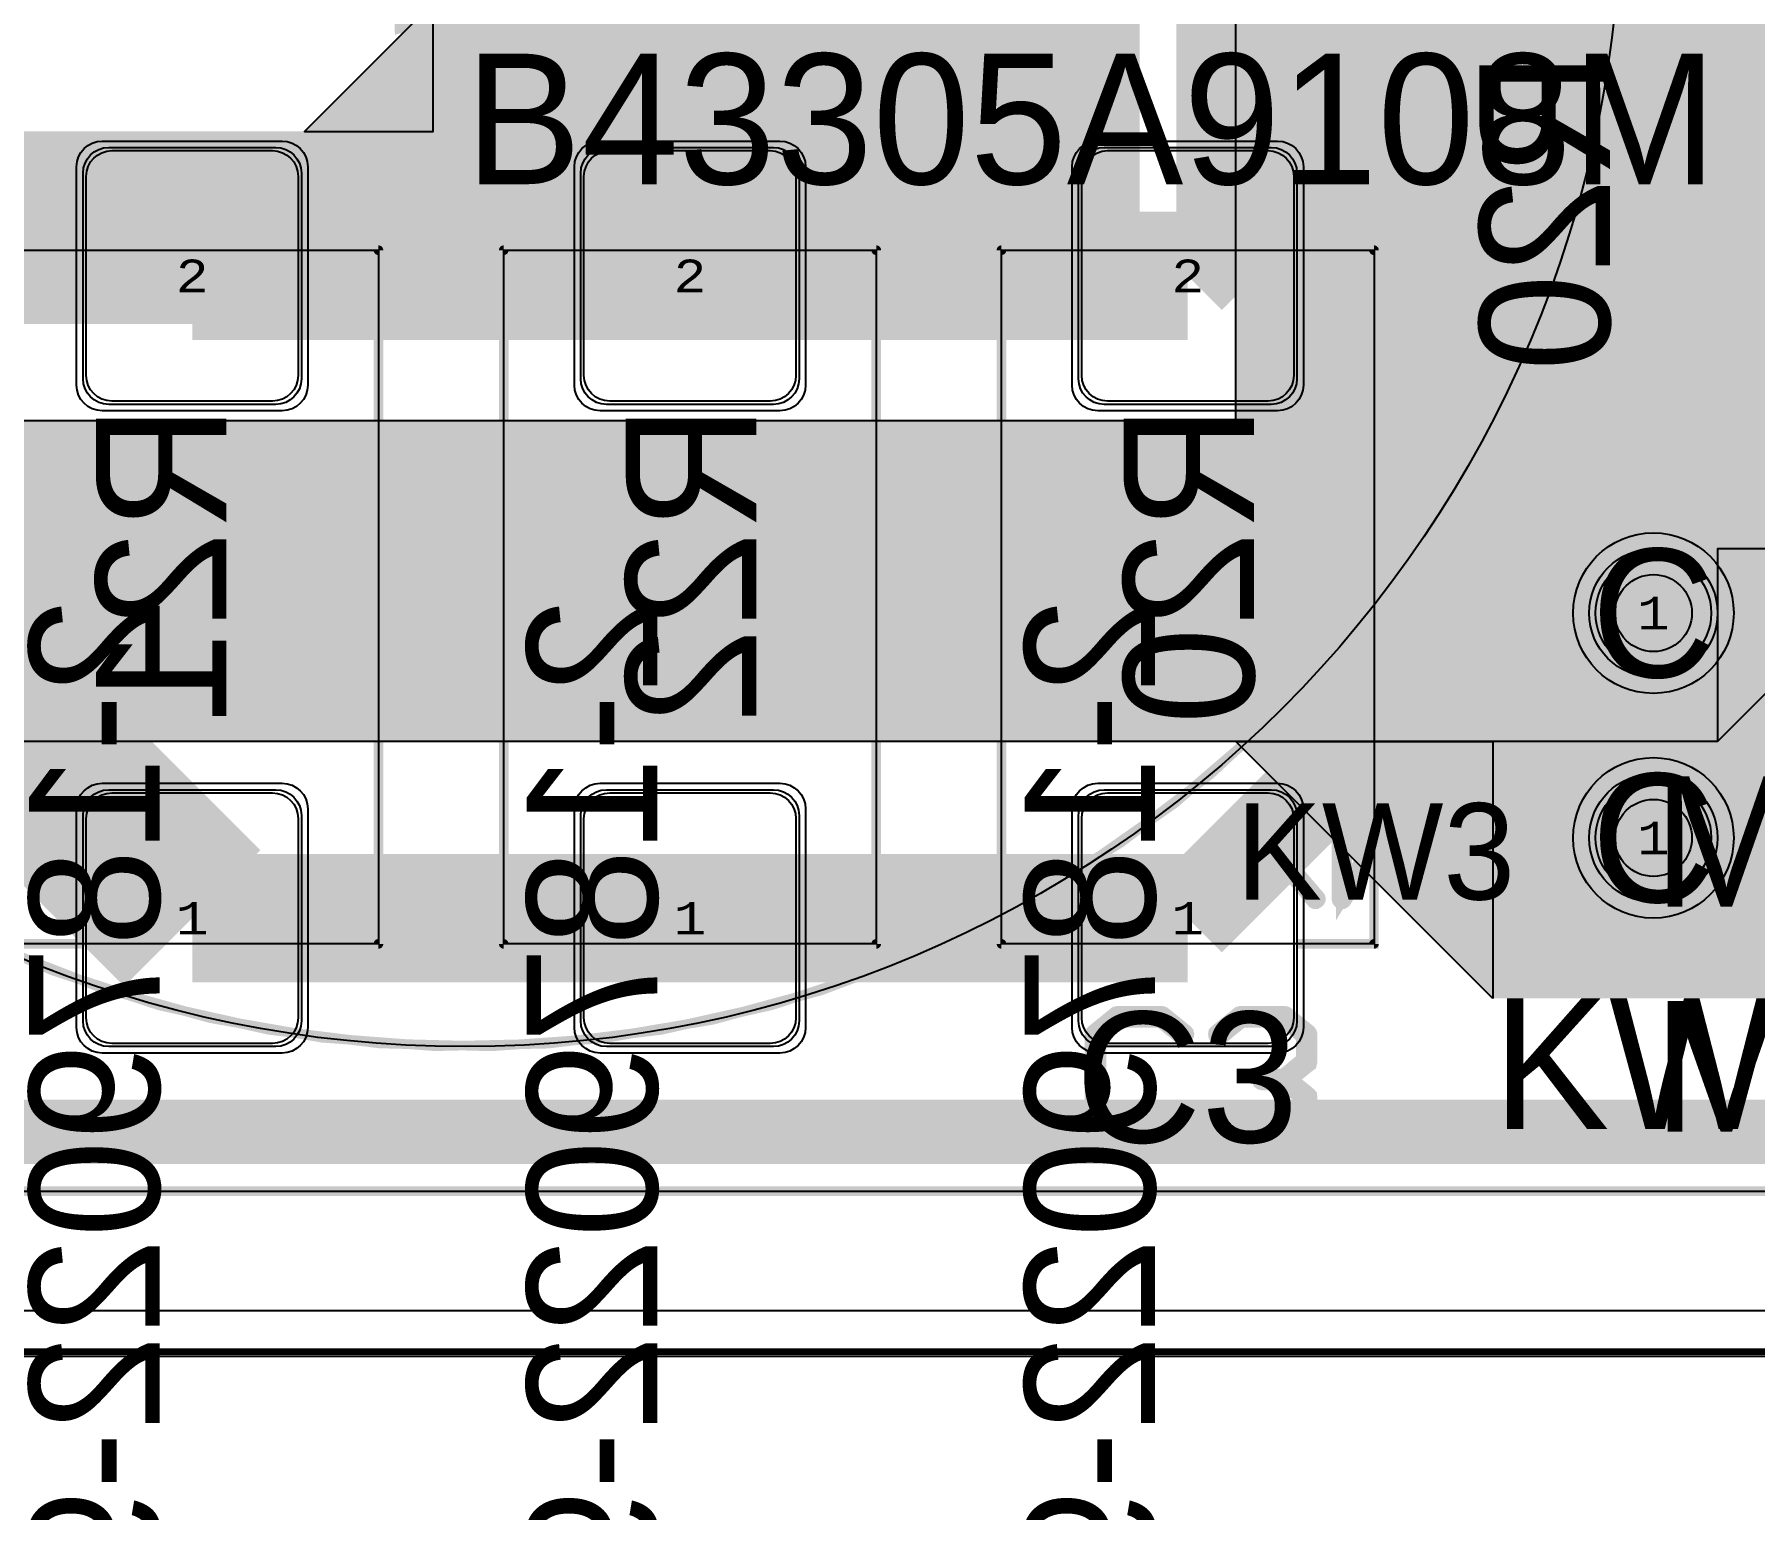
# Model space of a CAD drawing. Extents: x -19 to 284, y -54 to 100.
# Drawn here: x 68.29 to 95.08, y -2.46 to 20.51 of the extents above; entities that cross this region are included whole.
import ezdxf
from ezdxf.enums import TextEntityAlignment as Align

# ---------------------------------------------------------------- set-up
doc = ezdxf.new("R2010")
doc.units = 0
doc.header["$MEASUREMENT"] = 0
for name, color, linetype in [('ASSEMBLY_OUTLINES_BTM', 191, 'CONTINUOUS'), ('ASSEMBLY_OUTLINES_TOP', 102, 'CONTINUOUS'), ('ASSEMBLY_PART_NUMBERS_BTM', 191, 'CONTINUOUS'), ('ASSEMBLY_PART_NUMBERS_TOP', 102, 'CONTINUOUS'), ('ASSEMBLY_REF_DES_BTM', 191, 'CONTINUOUS'), ('ASSEMBLY_REF_DES_TOP', 102, 'CONTINUOUS'), ('BOARD_OUTLINE', 10, 'CONTINUOUS'), ('DRILL_DRAWING', 21, 'CONTINUOUS'), ('GENERATED_SILKSCREEN_BTM', 255, 'CONTINUOUS'), ('GENERATED_SILKSCREEN_TOP', 140, 'CONTINUOUS'), ('MANUFACTURING_OUTLINES', 10, 'CONTINUOUS'), ('PART_HOLES_LAYER_BOTTOM', 30, 'CONTINUOUS'), ('PART_HOLES_LAYER_TOP', 30, 'CONTINUOUS'), ('PART_PADS_LAYER_BOTTOM', 230, 'CONTINUOUS'), ('PART_PADS_LAYER_TOP', 150, 'CONTINUOUS'), ('PART_PADS_SMD_BTM', 230, 'CONTINUOUS'), ('PIN_NUMBERS_BTM', 8, 'CONTINUOUS'), ('PIN_NUMBERS_TOP', 8, 'CONTINUOUS'), ('PLACEMENT_OUTLINES_BTM', 222, 'CONTINUOUS'), ('PLACEMENT_OUTLINES_TOP', 130, 'CONTINUOUS'), ('PLANE_DATA_LAYER_TOP', 150, 'CONTINUOUS'), ('PLANE_SHAPES_LAYER_TOP', 150, 'CONTINUOUS'), ('ROUTE_BORDER', 151, 'CONTINUOUS'), ('SILKSCREEN_OUTLINES_BTM', 211, 'CONTINUOUS'), ('SILKSCREEN_OUTLINES_TOP', 150, 'CONTINUOUS'), ('SILKSCREEN_REF_DES_BTM', 211, 'CONTINUOUS'), ('SILKSCREEN_REF_DES_TOP', 150, 'CONTINUOUS'), ('SOLDERMASK_PADS_BTM', 12, 'CONTINUOUS'), ('SOLDERMASK_PADS_TOP', 180, 'CONTINUOUS'), ('SOLDERPASTE_PADS_BTM', 12, 'CONTINUOUS'), ('TRACES_LAYER_BOTTOM', 230, 'CONTINUOUS'), ('TRACES_LAYER_TOP', 150, 'CONTINUOUS')]:
    doc.layers.add(name, color=color, linetype=linetype)
doc.styles.add('COURIER_NEW', font='COUR.TTF')
doc.styles.add('VERIBEST_GERBER_0', font='txt')

msp = doc.modelspace()

# ---------------------------------------------------------------- hatches: boundary and pattern name
at = {"layer": 'ASSEMBLY_OUTLINES_TOP'}
h = msp.add_hatch(color=256, dxfattribs=at)
edge = h.paths.add_edge_path()
edge.add_arc((93.5, 11.5), 1, 0, 360)
h = msp.add_hatch(color=256, dxfattribs=at)
edge = h.paths.add_edge_path()
edge.add_arc((93.5, 8), 1, 0, 360)
at = {"layer": 'PART_HOLES_LAYER_BOTTOM'}
h = msp.add_hatch(color=256, dxfattribs=at)
edge = h.paths.add_edge_path()
edge.add_arc((93.5, 11.5), 0.6, 0, 360)
h = msp.add_hatch(color=256, dxfattribs=at)
edge = h.paths.add_edge_path()
edge.add_arc((93.5, 8), 0.6, 0, 360)
at = {"layer": 'PART_HOLES_LAYER_TOP'}
h = msp.add_hatch(color=256, dxfattribs=at)
edge = h.paths.add_edge_path()
edge.add_arc((93.5, 11.5), 0.6, 0, 360)
h = msp.add_hatch(color=256, dxfattribs=at)
edge = h.paths.add_edge_path()
edge.add_arc((93.5, 8), 0.6, 0, 360)
at = {"layer": 'PLANE_DATA_LAYER_TOP'}
h = msp.add_hatch(color=256, dxfattribs=at)
h.paths.add_polyline_path([(217.500002, 21.031564, -0.198909956), (217.477684, 20.977683), (209.522321, 13.022318, -0.198913366), (209.468439, 13), (150.031562, 13, -0.198913366), (149.97768, 13.022318), (143.000002, 19.999998, 0.207684346), (142.999996, 20), (132.0762, 20, -0.414213562), (132, 20.0762), (132, 51.999996), (131.999997, 52.000001), (129.500002, 54.499998, 0.207684346), (129.499996, 54.5), (122.000004, 54.5, 0.207684346), (121.999998, 54.499998), (118.522322, 51.02232, -0.198913366), (118.46844, 51.000002), (115.00002, 51, 0.414213562), (115.000012, 50.999992), (115.000015, 50.999987), (117.47768, 48.522322, -0.198909956), (117.499998, 48.468441), (117.499998, 48.46844), (117.5, 7.5762, -0.414213562), (117.4238, 7.5), (105.5762, 7.5, -0.414213562), (105.5, 7.5762), (105.5, 9.499996), (105.499997, 9.500001), (102.500002, 12.499998, 0.207684346), (102.499996, 12.5), (97.500004, 12.5, 0.207684346), (97.499998, 12.499998), (95.500002, 10.500002), (95.5, 10.499996), (95.5, 5.5762, -0.414213562), (95.4238, 5.5), (91.031562, 5.5, -0.198913366), (90.97768, 5.522318), (87.000002, 9.499998, 0.207684346), (86.999996, 9.5), (61.0762, 9.5, -0.414213562), (61, 9.5762), (61, 14.4238, -0.414213562), (61.0762, 14.5), (86.999992, 14.5, 0.414213562), (87, 14.500008), (87.000002, 30.96844), (87.000002, 30.968441, -0.198909956), (87.02232, 31.022322), (88.477678, 32.47768, -0.198913366), (88.53156, 32.499998), (92.1, 32.499999), (94.499996, 32.5, 0.207684346), (94.500002, 32.500002), (98.499998, 36.499998), (98.5, 36.500004), (98.5, 45.4238, -0.414213562), (98.5762, 45.5), (102.499996, 45.5, 0.207684346), (102.500002, 45.500002), (104.499998, 47.499998), (104.5, 47.500004), (104.5, 51.999996), (104.499997, 52.000001), (102.500002, 53.999998, 0.207684346), (102.499996, 54), (80.53156, 54.000002, -0.198913366), (80.477678, 54.02232), (75.02232, 59.477678, -0.198909956), (75.000002, 59.531559), (75.000002, 63.968441, -0.198909956), (75.02232, 64.022322), (75.977678, 64.97768, -0.198913366), (76.03156, 64.999998), (77.9, 64.999998), (84.968438, 65, -0.198913366), (85.02232, 64.977682), (92.499998, 57.500002, 0.207684346), (92.500004, 57.5), (108.468438, 57.5, -0.198913366), (108.52232, 57.477682), (113.499998, 52.500002, 0.207684346), (113.500004, 52.5), (116.499996, 52.5, 0.207684346), (116.500002, 52.500002), (119.477679, 55.477682, -0.198913366), (119.531561, 55.5), (129.499996, 55.5, 0.207684346), (129.500002, 55.500002), (131.999998, 57.999998), (132, 58.000004), (132, 81.4238, -0.414213562), (132.0762, 81.5), (144.999996, 81.5, 0.207684346), (145.000002, 81.500002), (149.977679, 86.477682, -0.198913366), (150.031561, 86.5), (209.468438, 86.5, -0.198913366), (209.52232, 86.477682), (217.477684, 78.522318, -0.198909956), (217.500002, 78.468437)], flags=0)
h.paths.add_polyline_path([(77.9, 60.5, -1), (82.1, 60.5, -1)], flags=0)
h.paths.add_polyline_path([(92.1, 8, -1), (94.9, 8, -1)], flags=0)
h.paths.add_polyline_path([(92.1, 11.5, -1), (94.9, 11.5, -1)], flags=0)
h.paths.add_polyline_path([(97.1, 28.85, -1), (100.7, 28.85, -1)], flags=0)
h.paths.add_polyline_path([(108.667608, 48.071822, 5.81449095), (107.832392, 48.071822, -0.706512233), (107.832392, 47.928178, 5.81449095), (108.667608, 47.928178, -0.706512233)], flags=0)
h.paths.add_polyline_path([(114.999998, 28.499998), (115, 28.500004), (115, 30.499996), (114.999997, 30.500001), (114.000002, 31.499998, 0.207684346), (113.999996, 31.5), (110.000004, 31.5, 0.207684346), (109.999998, 31.499998), (109.000002, 30.500002), (109, 30.499996), (109, 29.0762, -0.414213562), (108.9238, 29), (103.000004, 29, 0.207684346), (102.999998, 28.999998), (98.500002, 24.500002), (98.5, 24.499996), (98.500002, 19.531565), (98.500002, 19.531564, -0.198909956), (98.477684, 19.477683), (96.000002, 17.000002), (96, 16.999996), (96, 15.500004), (96.000003, 15.499999), (97.999998, 13.500002, 0.207684346), (98.000004, 13.5), (100.499996, 13.5, 0.207684346), (100.500002, 13.500002), (101.999998, 14.999998), (102, 15.000004), (102, 15.9238, -0.414213562), (102.0762, 16), (108.4238, 16, -0.414213562), (108.5, 15.9238), (108.5, 15.000004), (108.500003, 14.999999), (109.999998, 13.500002, 0.207684346), (110.000004, 13.5), (112.999996, 13.5, 0.207684346), (113.000002, 13.500002), (114.999998, 15.499998), (115, 15.500004), (115, 16.999996), (114.999997, 17.000001), (112.52232, 19.477678, -0.198909956), (112.500002, 19.531559), (112.500002, 25.96844, -0.198909956), (112.52232, 26.022321)], flags=0)
h.paths.add_polyline_path([(113.307457, 10.178956, 2.670433281), (113.307457, 11.821044, -0.455102068), (113.192543, 11.821044, 2.670433281), (113.192543, 10.178956, -0.455102068)], flags=0)
h.paths.add_polyline_path([(170.605853, 50, -1), (189.394147, 50, -1)], flags=0)
h = msp.add_hatch(color=256, dxfattribs=at)
h.paths.add_polyline_path([(85.5, 16.0762, -0.414213562), (85.4238, 16), (55.500004, 16, 0.207684346), (55.499998, 15.999998), (50.000002, 10.500002), (50, 10.499996), (50, 5.5762, -0.414213562), (49.9238, 5.5), (23.951525, 5.5, -0.662846015), (23.896853, 5.629279, 0.195073044), (24.25, 6.5, 1), (21.75, 6.5, 0.195073044), (22.103147, 5.629279, -0.662846015), (22.048475, 5.5), (20.451525, 5.5, -0.662846015), (20.396853, 5.629279, 0.195073044), (20.75, 6.5, 1), (18.25, 6.5, 0.195073044), (18.603147, 5.629279, -0.662846015), (18.548475, 5.5), (15.5762, 5.5, -0.414213562), (15.5, 5.5762), (15.5, 13.999996), (15.499997, 14.000001), (13.52232, 15.977678, -0.198909956), (13.500002, 16.031559), (13.500002, 16.03156), (13.5, 18.499996), (13.499997, 18.500001), (11.000002, 20.999998, 0.207684346), (10.999996, 21), (3.0762, 21, -0.414213562), (3, 21.0762), (3, 44.9238, -0.414213562), (3.0762, 45), (20.4238, 45, -0.414213562), (20.5, 44.9238), (20.5, 43.000004), (20.500003, 42.999999), (21.75, 41.75), (21.999998, 41.500002, 0.207684346), (22.000004, 41.5), (24.999996, 41.5, 0.207684346), (25.000002, 41.500002), (26.499998, 42.999998), (26.5, 43.000004), (26.500002, 55.968439), (26.500002, 55.96844, -0.198909956), (26.52232, 56.022321), (29.499998, 58.999998), (29.5, 59.000004), (29.5, 63.459219, -0.250764891), (29.533932, 63.522621), (30.230803, 63.987201, -0.148068176), (30.273071, 63.999999), (31.15, 64), (31.4238, 64, -0.414213562), (31.5, 63.9238), (31.5, 58.000004), (31.500003, 57.999999), (36.47768, 53.022322, -0.198909956), (36.499998, 52.968441), (36.499998, 52.96844), (36.5, 43.000004), (36.500003, 42.999999), (37.999998, 41.500002, 0.207684346), (38.000004, 41.5), (39.999996, 41.5, 0.207684346), (40.000002, 41.500002), (41.499998, 42.999998), (41.5, 43.000004), (41.500002, 45.96844), (41.500002, 45.968441, -0.198909956), (41.52232, 46.022322), (42.477678, 46.97768, -0.198913366), (42.53156, 46.999998), (44.46844, 46.999998, -0.198913366), (44.522322, 46.97768), (45.47768, 46.022322, -0.198909956), (45.499998, 45.968441), (45.499998, 45.96844), (45.5, 43.000004), (45.500003, 42.999999), (46.999998, 41.500002, 0.207684346), (47.000004, 41.5), (61.4238, 41.5, -0.414213562), (61.5, 41.4238), (61.5, 36.000004), (61.500003, 35.999999), (68.499998, 29.000002, 0.207684346), (68.500004, 29), (85.4238, 29, -0.414213562), (85.5, 28.9238)], flags=0)
h.paths.add_polyline_path([(11.413742, 41.56043, 0.233034355), (12, 42.749999), (12, 42.75, 1), (9, 42.75), (9, 42.749999, 0.233034355), (9.586258, 41.56043, -0.492832038), (9.586258, 41.43957, 0.233034355), (9, 40.250001), (9, 40.25, 1), (12, 40.25), (12, 40.250001, 0.233034355), (11.413742, 41.43957, -0.492832038)], flags=0)
h.paths.add_polyline_path([(18.25, 9.25, -1), (20.75, 9.25, -1)], flags=0)
h.paths.add_polyline_path([(21.75, 9.25, -1), (24.25, 9.25, -1)], flags=0)
h.paths.add_polyline_path([(31.15, 22.75, -1), (35.35, 22.75, -1)], flags=0)
h.paths.add_polyline_path([(42.11, 44.75, -1), (45.01, 44.75, -1)], flags=0)
h.paths.add_polyline_path([(74.499998, 20.999998), (74.5, 21.000004), (74.5, 24.499996), (74.499997, 24.500001), (72.500002, 26.499998, 0.207684346), (72.499996, 26.5), (40.500004, 26.5, 0.207684346), (40.499998, 26.499998), (38.500002, 24.500002), (38.5, 24.499996), (38.5, 21.000004), (38.500003, 20.999999), (40.499998, 19.000002, 0.207684346), (40.500004, 19), (72.499996, 19, 0.207684346), (72.500002, 19.000002)], flags=0)
h.paths.add_polyline_path([(77.9, 22.75, -1), (82.1, 22.75, -1)], flags=0)
for points in [[(93.5, 11.5), (93.5, 12.9762)], [(93.5, 11.5), (92.0238, 11.5)], [(93.5, 11.5), (94.9762, 11.5)], [(93.5, 11.5), (93.5, 10.0238)], [(93.5, 8), (93.5, 9.4762)], [(93.5, 8), (92.0238, 8)], [(93.5, 8), (94.9762, 8)], [(93.5, 8), (93.5, 6.5238)]]:
    msp.add_hatch(color=256, dxfattribs=at).paths.add_polyline_path(points, is_closed=False, flags=0)
at = {"layer": 'PLANE_SHAPES_LAYER_TOP'}
for points in [[(117.5, 31.5), (96, 31.5), (96, 13.5), (117.5, 13.5), (117.5, 7.5), (105.5, 7.5), (105.5, 12.5), (94.5, 12.5), (94.5, 9.5), (61, 9.5), (61, 14.5), (87, 14.5), (87, 31), (88.5, 32.5), (98.5, 32.5), (98.5, 45.5), (104.5, 45.5), (104.5, 54), (80.5, 54), (75, 59.5), (75, 64), (76, 65), (85, 65), (85, 57.5), (108.5, 57.5), (108.5, 52.5), (113.5, 52.5), (117.5, 48.5)], [(74.5, 21), (72.5, 19), (74.5, 19)], [(94.5, 9.5), (97.5, 12.5), (94.5, 12.5)], [(91, 5.5), (87, 9.5), (91, 9.5)]]:
    msp.add_hatch(color=256, dxfattribs=at).paths.add_polyline_path(points, flags=0)

# ---------------------------------------------------------------- linework, layer by layer
at = {"layer": 'ASSEMBLY_OUTLINES_BTM'}
for points in [[(67.85, 6.35), (67.85, 17.15), (73.65, 17.15), (73.65, 6.35)], [(75.6, 6.35), (75.6, 17.15), (81.4, 17.15), (81.4, 6.35)], [(83.35, 6.35), (83.35, 17.15), (89.15, 17.15), (89.15, 6.35)]]:
    msp.add_lwpolyline(points, close=True, dxfattribs=at)
at = {"layer": 'ASSEMBLY_OUTLINES_TOP'}
for centre, radius in [((75, 22.75), 18), ((75, 22.75), 18), ((93.5, 11.5), 1), ((93.5, 8), 1)]:
    msp.add_circle(centre, radius, dxfattribs=at)
at = {"layer": 'BOARD_OUTLINE', "const_width": 0.1}
msp.add_lwpolyline([(0, 1.5), (0, 98.5, -0.414213562), (1.5, 100), (278.5, 100, -0.414213562), (280, 98.5), (280, 1.5, -0.414213562), (278.5, 0), (1.5, 0, -0.414213562)], format="xyb", close=True, dxfattribs=at)
at = {"layer": 'GENERATED_SILKSCREEN_BTM'}
for points, const_width in [([(75.710304, 21.615896), (74.60896, 20.264616), (74.371216, 20.264616), (74.115184, 20.581608), (74.115184, 21.237944)], 0.254), ([(75.98056, 21.550872), (75.98056, 20.223976), (75.984624, 20.209752), (75.992752, 20.19756), (76.006976, 20.191464), (76.023232, 20.189432), (76.037456, 20.191464), (76.05168, 20.19756), (76.059808, 20.209752), (76.063872, 20.223976), (76.063872, 21.593544)], 0.254), ([(74.04, 20.538936), (74.318384, 20.19756), (74.328544, 20.191464), (74.336672, 20.189432), (74.342768, 20.185368), (74.350896, 20.183336), (74.62928, 20.183336), (74.635376, 20.185368), (74.6496, 20.189432), (74.65976, 20.191464), (74.663824, 20.19756), (75.763136, 21.550872)], 0.254), ([(74.031872, 21.250136), (74.031872, 20.565352), (74.033904, 20.557224), (74.033904, 20.555192), (74.035936, 20.55316), (74.037968, 20.547064), (74.04, 20.538936)], 0.254), ([(91.554032, 18.536008), (91.549968, 18.529912), (91.539808, 18.52788), (91.529648, 18.521784), (91.519488, 18.521784), (91.100896, 18.521784), (91.090736, 18.521784), (91.08464, 18.52788), (91.078544, 18.52788), (91.076512, 18.529912), (91.07448, 18.531944), (91.068384, 18.536008), (90.79, 18.881448), (90.785936, 18.891608), (90.783904, 18.897704), (90.781872, 18.907864), (90.781872, 19.931992), (90.785936, 19.95028), (90.796096, 19.96044), (90.808288, 19.972632), (90.822512, 19.976696), (92.773232, 19.976696), (92.789488, 19.972632), (92.799648, 19.962472), (92.805744, 19.95028), (92.807776, 19.936056), (92.805744, 19.9198), (92.799648, 19.905576), (92.789488, 19.895416), (92.773232, 19.891352), (91.838512, 19.891352), (91.838512, 18.936312), (92.785424, 18.603064), (92.799648, 18.594936), (92.807776, 18.580712), (92.809808, 18.564456), (92.805744, 18.552264), (92.799648, 18.540072), (92.787456, 18.529912), (92.775264, 18.523816), (92.759008, 18.52788), (91.812096, 18.861128), (91.554032, 18.536008)], 0.254), ([(90.865184, 19.891352), (90.865184, 18.918024), (91.121216, 18.603064), (91.499168, 18.603064), (91.757232, 18.918024), (91.757232, 19.891352), (90.865184, 19.891352)], 0.254), ([(90.79, 16.959176), (91.068384, 16.6178), (91.078544, 16.611704), (91.086672, 16.609672), (91.092768, 16.605608), (91.100896, 16.603576), (91.37928, 16.603576), (91.385376, 16.605608), (91.3996, 16.609672), (91.40976, 16.611704), (91.413824, 16.6178), (92.513136, 17.971112), (92.73056, 17.971112), (92.73056, 16.644216), (92.734624, 16.629992), (92.742752, 16.6178), (92.756976, 16.611704), (92.773232, 16.609672), (92.787456, 16.611704), (92.80168, 16.6178), (92.809808, 16.629992), (92.813872, 16.644216), (92.813872, 18.013784), (92.809808, 18.03004), (92.799648, 18.0402), (92.789488, 18.05036), (92.773232, 18.054424), (92.494848, 18.054424), (92.488752, 18.052392), (92.474528, 18.048328), (92.468432, 18.044264), (92.464368, 18.0402), (92.460304, 18.036136), (91.35896, 16.684856), (91.121216, 16.684856), (90.865184, 17.001848), (90.865184, 17.658184), (91.13544, 17.9894), (91.139504, 18.003624), (91.137472, 18.015816), (91.131376, 18.03004), (91.119184, 18.038168), (91.106992, 18.046296), (91.092768, 18.048328), (91.078544, 18.046296), (91.068384, 18.036136), (90.79, 17.69476), (90.787968, 17.686632), (90.785936, 17.680536), (90.783904, 17.678504), (90.781872, 17.670376), (90.781872, 16.985592), (90.783904, 16.977464), (90.783904, 16.975432), (90.785936, 16.9734), (90.787968, 16.967304), (90.79, 16.959176)], 0.254), ([(91.068384, 16.115896), (90.79, 15.77452), (90.787968, 15.766392), (90.785936, 15.760296), (90.783904, 15.758264), (90.781872, 15.750136), (90.781872, 15.065352), (90.783904, 15.057224), (90.783904, 15.055192), (90.785936, 15.05316), (90.787968, 15.047064), (90.79, 15.038936), (91.068384, 14.69756), (91.078544, 14.691464), (91.086672, 14.689432), (91.092768, 14.685368), (91.100896, 14.683336), (92.494848, 14.683336), (92.500944, 14.685368), (92.515168, 14.689432), (92.519232, 14.691464), (92.52736, 14.69756), (92.805744, 15.038936), (92.807776, 15.047064), (92.809808, 15.051128), (92.81184, 15.055192), (92.813872, 15.059256), (92.813872, 15.065352), (92.813872, 15.750136), (92.81184, 15.758264), (92.809808, 15.766392), (92.805744, 15.77452), (92.52736, 16.115896), (92.523296, 16.11996), (92.521264, 16.124024), (92.515168, 16.128088), (92.500944, 16.132152), (92.494848, 16.134184), (91.100896, 16.134184), (91.092768, 16.132152), (91.086672, 16.128088), (91.078544, 16.124024), (91.068384, 16.115896)], 0.254), ([(91.121216, 16.050872), (92.474528, 16.050872), (92.576128, 15.930984), (90.97288, 14.947496), (90.865184, 15.081608), (90.865184, 15.737944), (91.121216, 16.050872)], 0.254), ([(92.62896, 15.86596), (92.73056, 15.737944), (92.73056, 15.081608), (92.474528, 14.764616), (91.121216, 14.764616), (91.025712, 14.884504), (92.62896, 15.86596)], 0.254), ([(0.25, 2.5), (279.75, 2.5)], 0.15)]:
    msp.add_lwpolyline(points, dxfattribs=dict(at, const_width=const_width))
at = {"layer": 'GENERATED_SILKSCREEN_BTM', "const_width": 0.15}
for points in [[(68.975, 17.149995), (67.850005, 17.149995), (67.850005, 6.350005), (68.975, 6.350005), (68.975, 6.349995), (67.85, 6.349995, -0.414213562), (67.849995, 6.35), (67.849995, 17.15, -0.414213562), (67.85, 17.150005), (68.975, 17.150005), (68.975, 17.149995)], [(73.650005, 6.35, -0.414213562), (73.65, 6.349995), (72.525, 6.349995), (72.525, 6.350005), (73.649995, 6.350005), (73.649995, 17.149995), (72.525, 17.149995), (72.525, 17.150005), (73.65, 17.150005, -0.414213562), (73.650005, 17.15), (73.650005, 6.35)], [(76.725, 17.149995), (75.600005, 17.149995), (75.600005, 6.350005), (76.725, 6.350005), (76.725, 6.349995), (75.6, 6.349995, -0.414213562), (75.599995, 6.35), (75.599995, 17.15, -0.414213562), (75.6, 17.150005), (76.725, 17.150005), (76.725, 17.149995)], [(81.400005, 6.35, -0.414213562), (81.4, 6.349995), (80.275, 6.349995), (80.275, 6.350005), (81.399995, 6.350005), (81.399995, 17.149995), (80.275, 17.149995), (80.275, 17.150005), (81.4, 17.150005, -0.414213562), (81.400005, 17.15), (81.400005, 6.35)], [(84.475, 17.149995), (83.350005, 17.149995), (83.350005, 6.350005), (84.475, 6.350005), (84.475, 6.349995), (83.35, 6.349995, -0.414213562), (83.349995, 6.35), (83.349995, 17.15, -0.414213562), (83.35, 17.150005), (84.475, 17.150005), (84.475, 17.149995)], [(89.150005, 6.35, -0.414213562), (89.15, 6.349995), (88.025, 6.349995), (88.025, 6.350005), (89.149995, 6.350005), (89.149995, 17.149995), (88.025, 17.149995), (88.025, 17.150005), (89.15, 17.150005, -0.414213562), (89.150005, 17.15), (89.150005, 6.35)]]:
    msp.add_lwpolyline(points, format="xyb", dxfattribs=at)
at = {"layer": 'GENERATED_SILKSCREEN_TOP', "const_width": 0.15}
msp.add_lwpolyline([(93.000005, 22.75, -3.36788579), (82.278391, 39.212843, 0.000004762), (82.278385, 39.212835, 38.943951514), (83.927628, 38.380012, 0.000012463), (83.927654, 38.380009, -0.269191517), (93.000005, 22.75)], format="xyb", dxfattribs=at)
for points in [[(92.25, 11.5, -1), (94.75, 11.5, -1)], [(92.25, 8, -1), (94.75, 8, -1)]]:
    msp.add_lwpolyline(points, format="xyb", close=True, dxfattribs=at)
at = {"layer": 'GENERATED_SILKSCREEN_TOP'}
for points, const_width in [([(88.26225, 8.459), (88.26825, 8.468), (88.26975, 8.4785), (88.26825, 8.4905), (88.26225, 8.4995), (88.25475, 8.507), (88.24425, 8.5115), (88.23975, 8.513), (88.23375, 8.513), (88.22925, 8.5115), (88.22475, 8.5085), (87.26325, 7.7255), (87.26325, 8.4845), (87.26025, 8.495), (87.25275, 8.504), (87.24225, 8.5085), (87.23025, 8.51), (87.21975, 8.5085), (87.21075, 8.504), (87.20325, 8.495), (87.20025, 8.4845), (87.20025, 7.0445), (87.20325, 7.0325), (87.21075, 7.025), (87.21975, 7.0205), (87.23025, 7.019), (87.24225, 7.0205), (87.25275, 7.025), (87.26025, 7.0325), (87.26325, 7.0445), (87.26325, 7.6475), (87.51225, 7.8485), (88.22175, 7.025), (88.22625, 7.0205), (88.23075, 7.0175), (88.23525, 7.016), (88.23975, 7.016), (88.25025, 7.0205), (88.25925, 7.0265), (88.26675, 7.034), (88.27125, 7.0445), (88.27125, 7.055), (88.26975, 7.061), (88.26675, 7.0655), (87.55725, 7.889), (88.26225, 8.459)], 0.25), ([(88.61775, 7.0445), (88.62075, 7.034), (88.62525, 7.028), (88.63425, 7.0235), (88.64325, 7.0205), (88.65375, 7.0175), (88.66125, 7.0175), (88.66875, 7.022), (88.67625, 7.0295), (89.15475, 7.8065), (89.63475, 7.0295), (89.64075, 7.022), (89.64675, 7.0175), (89.65575, 7.0175), (89.66475, 7.0205), (89.67525, 7.0235), (89.68425, 7.028), (89.68875, 7.0355), (89.69025, 7.0445), (89.69025, 8.4845), (89.68725, 8.495), (89.67975, 8.504), (89.67075, 8.5085), (89.66025, 8.51), (89.64975, 8.5085), (89.63925, 8.504), (89.63175, 8.495), (89.63025, 8.4845), (89.63025, 7.154), (89.18175, 7.8845), (89.17575, 7.889), (89.16825, 7.892), (89.16225, 7.8935), (89.15475, 7.8935), (89.14725, 7.8935), (89.14125, 7.892), (89.13525, 7.889), (89.12775, 7.8845), (88.68075, 7.154), (88.68075, 8.4845), (88.67775, 8.495), (88.67025, 8.504), (88.65975, 8.5085), (88.64775, 8.51), (88.63725, 8.5085), (88.62825, 8.504), (88.62075, 8.495), (88.61775, 8.4845), (88.61775, 7.049), (88.61775, 7.0445)], 0.25), ([(90.30225, 7.0205), (90.04875, 7.226), (90.04125, 7.2335), (90.03975, 7.2425), (90.04125, 7.253), (90.04725, 7.2635), (90.05475, 7.271), (90.06375, 7.277), (90.07425, 7.2785), (90.08475, 7.2755), (90.32925, 7.076), (90.81375, 7.076), (91.04775, 7.265), (91.04775, 7.544), (90.81675, 7.7345), (90.56775, 7.7345), (90.55575, 7.7375), (90.54825, 7.7435), (90.54375, 7.754), (90.54225, 7.7645), (90.54375, 7.775), (90.54825, 7.784), (90.55575, 7.7915), (90.56775, 7.7945), (90.81675, 7.7945), (91.04775, 7.985), (91.04775, 8.264), (90.81375, 8.453), (90.32925, 8.453), (90.08475, 8.2535), (90.07425, 8.2505), (90.06375, 8.252), (90.05475, 8.2565), (90.04725, 8.2655), (90.04125, 8.2745), (90.03975, 8.285), (90.04125, 8.2955), (90.04875, 8.303), (90.30225, 8.5085), (90.30675, 8.51), (90.31125, 8.5115), (90.31275, 8.513), (90.31875, 8.5145), (90.82425, 8.5145), (90.83175, 8.513), (90.83475, 8.5115), (90.83925, 8.51), (90.84375, 8.5085), (91.09725, 8.303), (91.10175, 8.2955), (91.10325, 8.2895), (91.10625, 8.285), (91.10775, 8.279), (91.10775, 7.97), (91.10625, 7.9655), (91.10325, 7.955), (91.10175, 7.9475), (91.09725, 7.9445), (90.87675, 7.7645), (91.09725, 7.5845), (91.09875, 7.5815), (91.10175, 7.5785), (91.10325, 7.577), (91.10325, 7.574), (91.10625, 7.5635), (91.10775, 7.559), (91.10775, 7.25), (91.10625, 7.2425), (91.10325, 7.2365), (91.10175, 7.2305), (91.09725, 7.226), (90.84375, 7.0205), (90.83775, 7.0175), (90.83625, 7.016), (90.83175, 7.016), (90.83025, 7.0145), (90.82875, 7.0145), (90.82425, 7.0145), (90.31875, 7.0145), (90.31275, 7.016), (90.30675, 7.0175), (90.30225, 7.0205)], 0.25), ([(85.133984, 3.231584), (84.792608, 3.509968), (84.782448, 3.516064), (84.780416, 3.524192), (84.776352, 3.53232), (84.77432, 3.54248), (84.77432, 4.936432), (84.776352, 4.946592), (84.780416, 4.95472), (84.78448, 4.958784), (84.786512, 4.962848), (84.790576, 4.968944), (85.133984, 5.247328), (85.14008, 5.24936), (85.146176, 5.251392), (85.148208, 5.253424), (85.156336, 5.255456), (85.84112, 5.255456), (85.85128, 5.253424), (85.855344, 5.251392), (85.86144, 5.24936), (85.867536, 5.247328), (86.210944, 4.968944), (86.219072, 4.958784), (86.223136, 4.942528), (86.221104, 4.930336), (86.21704, 4.920176), (86.210944, 4.912048), (86.200784, 4.90392), (86.190624, 4.897824), (86.180464, 4.895792), (86.170304, 4.895792), (86.162176, 4.901888), (85.826896, 5.172144), (85.17056, 5.172144), (84.857632, 4.916112), (84.857632, 3.5628), (85.17056, 3.306768), (85.826896, 3.306768), (86.162176, 3.577024), (86.170304, 3.581088), (86.180464, 3.58312), (86.190624, 3.581088), (86.200784, 3.574992), (86.210944, 3.566864), (86.21704, 3.556704), (86.221104, 3.544512), (86.223136, 3.53232), (86.219072, 3.520128), (86.210944, 3.509968), (85.867536, 3.231584), (85.859408, 3.22752), (85.857376, 3.225488), (85.85128, 3.225488), (85.849248, 3.223456), (85.847216, 3.223456), (85.84112, 3.223456), (85.156336, 3.223456), (85.148208, 3.225488), (85.14008, 3.22752), (85.133984, 3.231584)], 0.254), ([(87.05016, 3.231584), (86.706752, 3.509968), (86.696592, 3.520128), (86.69456, 3.53232), (86.696592, 3.546544), (86.70472, 3.560768), (86.71488, 3.570928), (86.727072, 3.579056), (86.741296, 3.581088), (86.75552, 3.577024), (87.086736, 3.306768), (87.743072, 3.306768), (88.060064, 3.5628), (88.060064, 3.940752), (87.747136, 4.198816), (87.409824, 4.198816), (87.393568, 4.20288), (87.383408, 4.211008), (87.377312, 4.225232), (87.37528, 4.239456), (87.377312, 4.25368), (87.383408, 4.265872), (87.393568, 4.276032), (87.409824, 4.280096), (87.747136, 4.280096), (88.060064, 4.53816), (88.060064, 4.916112), (87.743072, 5.172144), (87.086736, 5.172144), (86.75552, 4.901888), (86.741296, 4.897824), (86.727072, 4.899856), (86.71488, 4.905952), (86.70472, 4.918144), (86.696592, 4.930336), (86.69456, 4.94456), (86.696592, 4.958784), (86.706752, 4.968944), (87.05016, 5.247328), (87.056256, 5.24936), (87.062352, 5.251392), (87.064384, 5.253424), (87.072512, 5.255456), (87.757296, 5.255456), (87.767456, 5.253424), (87.77152, 5.251392), (87.777616, 5.24936), (87.783712, 5.247328), (88.12712, 4.968944), (88.133216, 4.958784), (88.135248, 4.950656), (88.139312, 4.94456), (88.141344, 4.936432), (88.141344, 4.51784), (88.139312, 4.511744), (88.135248, 4.49752), (88.133216, 4.48736), (88.12712, 4.483296), (87.828416, 4.239456), (88.12712, 3.995616), (88.129152, 3.991552), (88.133216, 3.987488), (88.135248, 3.985456), (88.135248, 3.981392), (88.139312, 3.967168), (88.141344, 3.961072), (88.141344, 3.54248), (88.139312, 3.53232), (88.135248, 3.524192), (88.133216, 3.516064), (88.12712, 3.509968), (87.783712, 3.231584), (87.775584, 3.22752), (87.773552, 3.225488), (87.767456, 3.225488), (87.765424, 3.223456), (87.763392, 3.223456), (87.757296, 3.223456), (87.072512, 3.223456), (87.064384, 3.225488), (87.056256, 3.22752), (87.05016, 3.231584)], 0.254), ([(0.25, 2.5), (279.75, 2.5)], 0.15)]:
    msp.add_lwpolyline(points, dxfattribs=dict(at, const_width=const_width))
at = {"layer": 'MANUFACTURING_OUTLINES'}
msp.add_lwpolyline([(280.075405, 1.5, -0.414213562), (278.5, -0.075405), (1.5, -0.075405, -0.414213562), (-0.075405, 1.5), (-0.075405, 98.5, -0.414213562), (1.5, 100.075405), (278.5, 100.075405, -0.414213562), (280.075405, 98.5)], format="xyb", close=True, dxfattribs=at)
at = {"layer": 'PART_HOLES_LAYER_BOTTOM'}
for centre in [(93.5, 11.5), (93.5, 8)]:
    msp.add_circle(centre, 0.6, dxfattribs=at)
at = {"layer": 'PART_HOLES_LAYER_TOP'}
for centre in [(93.5, 11.5), (93.5, 8)]:
    msp.add_circle(centre, 0.6, dxfattribs=at)
at = {"layer": 'PART_PADS_LAYER_BOTTOM'}
for centre in [(93.5, 11.5), (93.5, 8)]:
    msp.add_circle(centre, 0.9, dxfattribs=at)
at = {"layer": 'PART_PADS_LAYER_TOP'}
for centre in [(93.5, 11.5), (93.5, 8)]:
    msp.add_circle(centre, 0.9, dxfattribs=at)
at = {"layer": 'PART_PADS_SMD_BTM'}
for points in [[(69.45, 14.75, -0.414213562), (69.05, 15.15), (69.05, 18.35, -0.414213562), (69.45, 18.75), (72.05, 18.75, -0.414213562), (72.45, 18.35), (72.45, 15.15, -0.414213562), (72.05, 14.75)], [(77.2, 14.75, -0.414213562), (76.8, 15.15), (76.8, 18.35, -0.414213562), (77.2, 18.75), (79.8, 18.75, -0.414213562), (80.2, 18.35), (80.2, 15.15, -0.414213562), (79.8, 14.75)], [(84.95, 14.75, -0.414213562), (84.55, 15.15), (84.55, 18.35, -0.414213562), (84.95, 18.75), (87.55, 18.75, -0.414213562), (87.95, 18.35), (87.95, 15.15, -0.414213562), (87.55, 14.75)], [(69.45, 4.75, -0.414213562), (69.05, 5.15), (69.05, 8.35, -0.414213562), (69.45, 8.75), (72.05, 8.75, -0.414213562), (72.45, 8.35), (72.45, 5.15, -0.414213562), (72.05, 4.75)], [(77.2, 4.75, -0.414213562), (76.8, 5.15), (76.8, 8.35, -0.414213562), (77.2, 8.75), (79.8, 8.75, -0.414213562), (80.2, 8.35), (80.2, 5.15, -0.414213562), (79.8, 4.75)], [(84.95, 4.75, -0.414213562), (84.55, 5.15), (84.55, 8.35, -0.414213562), (84.95, 8.75), (87.55, 8.75, -0.414213562), (87.95, 8.35), (87.95, 5.15, -0.414213562), (87.55, 4.75)]]:
    msp.add_lwpolyline(points, format="xyb", close=True, dxfattribs=at)
at = {"layer": 'PLACEMENT_OUTLINES_BTM'}
for points in [[(67.85, 6.35), (67.85, 17.15), (73.65, 17.15), (73.65, 6.35)], [(75.6, 6.35), (75.6, 17.15), (81.4, 17.15), (81.4, 6.35)], [(83.35, 6.35), (83.35, 17.15), (89.15, 17.15), (89.15, 6.35)]]:
    msp.add_lwpolyline(points, close=True, dxfattribs=at)
at = {"layer": 'PLACEMENT_OUTLINES_TOP'}
for centre, radius in [((75, 22.75), 18), ((93.5, 11.5), 1.25), ((93.5, 8), 1.25)]:
    msp.add_circle(centre, radius, dxfattribs=at)
at = {"layer": 'PLANE_DATA_LAYER_TOP', "const_width": 1}
for points in [[(80, 22.75), (80, 20.5738)], [(93.5, 11.5), (93.5, 12.9762)], [(93.5, 11.5), (92.0238, 11.5)], [(93.5, 11.5), (94.9762, 11.5)], [(93.5, 11.5), (93.5, 10.0238)], [(93.5, 8), (93.5, 9.4762)], [(93.5, 8), (92.0238, 8)], [(93.5, 8), (94.9762, 8)], [(93.5, 8), (93.5, 6.5238)]]:
    msp.add_lwpolyline(points, dxfattribs=at)
at = {"layer": 'PLANE_SHAPES_LAYER_TOP'}
for points in [[(117.5, 48.5), (117.5, 31.5), (96, 31.5), (96, 13.5), (117.5, 13.5), (117.5, 7.5), (105.5, 7.5), (105.5, 12.5), (94.5, 12.5), (94.5, 9.5), (61, 9.5)], [(61, 14.5), (87, 14.5), (87, 31), (88.5, 32.5), (98.5, 32.5), (98.5, 45.5)]]:
    msp.add_lwpolyline(points, dxfattribs=at)
for points in [[(74.5, 21), (72.5, 19), (74.5, 19)], [(94.5, 9.5), (97.5, 12.5), (94.5, 12.5)], [(91, 5.5), (87, 9.5), (91, 9.5)]]:
    msp.add_lwpolyline(points, close=True, dxfattribs=at)
for points in [[(74.5, 16), (85.5, 16), (74.5, 29), (85.5, 29)], [(13.5, 16), (74.5, 16), (13.5, 19), (74.5, 19)], [(91, 5.5), (95.5, 5.5), (91, 10.5), (95.5, 10.5)]]:
    msp.add_solid(points, dxfattribs=at)
at = {"layer": 'ROUTE_BORDER'}
msp.add_lwpolyline([(0.635, 0.635), (0.635, 99.5), (279.5, 99.5), (279.5, 0.635)], close=True, dxfattribs=at)
at = {"layer": 'SILKSCREEN_OUTLINES_BTM'}
for points in [[(67.85, 6.35), (67.85, 17.15), (73.65, 17.15), (73.65, 6.35)], [(75.6, 6.35), (75.6, 17.15), (81.4, 17.15), (81.4, 6.35)], [(83.35, 6.35), (83.35, 17.15), (89.15, 17.15), (89.15, 6.35)]]:
    msp.add_lwpolyline(points, close=True, dxfattribs=at)
msp.add_lwpolyline([(0.25, 2.5), (279.75, 2.5)], dxfattribs=at)
at = {"layer": 'SILKSCREEN_OUTLINES_TOP'}
msp.add_lwpolyline([(0.25, 2.5), (279.75, 2.5)], dxfattribs=at)
for centre, radius in [((75, 22.75), 18), ((75, 22.75), 18), ((93.5, 11.5), 1.25), ((93.5, 8), 1.25)]:
    msp.add_circle(centre, radius, dxfattribs=at)
at = {"layer": 'SOLDERMASK_PADS_BTM'}
for points in [[(69.35, 14.65, -0.414213562), (68.95, 15.05), (68.95, 18.45, -0.414213562), (69.35, 18.85), (72.15, 18.85, -0.414213562), (72.55, 18.45), (72.55, 15.05, -0.414213562), (72.15, 14.65)], [(77.1, 14.65, -0.414213562), (76.7, 15.05), (76.7, 18.45, -0.414213562), (77.1, 18.85), (79.9, 18.85, -0.414213562), (80.3, 18.45), (80.3, 15.05, -0.414213562), (79.9, 14.65)], [(84.85, 14.65, -0.414213562), (84.45, 15.05), (84.45, 18.45, -0.414213562), (84.85, 18.85), (87.65, 18.85, -0.414213562), (88.05, 18.45), (88.05, 15.05, -0.414213562), (87.65, 14.65)], [(69.35, 4.65, -0.414213562), (68.95, 5.05), (68.95, 8.45, -0.414213562), (69.35, 8.85), (72.15, 8.85, -0.414213562), (72.55, 8.45), (72.55, 5.05, -0.414213562), (72.15, 4.65)], [(77.1, 4.65, -0.414213562), (76.7, 5.05), (76.7, 8.45, -0.414213562), (77.1, 8.85), (79.9, 8.85, -0.414213562), (80.3, 8.45), (80.3, 5.05, -0.414213562), (79.9, 4.65)], [(84.85, 4.65, -0.414213562), (84.45, 5.05), (84.45, 8.45, -0.414213562), (84.85, 8.85), (87.65, 8.85, -0.414213562), (88.05, 8.45), (88.05, 5.05, -0.414213562), (87.65, 4.65)]]:
    msp.add_lwpolyline(points, format="xyb", close=True, dxfattribs=at)
for centre in [(93.5, 11.5), (93.5, 8)]:
    msp.add_circle(centre, 1, dxfattribs=at)
at = {"layer": 'SOLDERMASK_PADS_TOP'}
for centre in [(93.5, 11.5), (93.5, 8)]:
    msp.add_circle(centre, 1, dxfattribs=at)
at = {"layer": 'SOLDERPASTE_PADS_BTM'}
for points in [[(69.5, 14.8, -0.414213562), (69.1, 15.2), (69.1, 18.3, -0.414213562), (69.5, 18.7), (72, 18.7, -0.414213562), (72.4, 18.3), (72.4, 15.2, -0.414213562), (72, 14.8)], [(77.25, 14.8, -0.414213562), (76.85, 15.2), (76.85, 18.3, -0.414213562), (77.25, 18.7), (79.75, 18.7, -0.414213562), (80.15, 18.3), (80.15, 15.2, -0.414213562), (79.75, 14.8)], [(85, 14.8, -0.414213562), (84.6, 15.2), (84.6, 18.3, -0.414213562), (85, 18.7), (87.5, 18.7, -0.414213562), (87.9, 18.3), (87.9, 15.2, -0.414213562), (87.5, 14.8)], [(69.5, 4.8, -0.414213562), (69.1, 5.2), (69.1, 8.3, -0.414213562), (69.5, 8.7), (72, 8.7, -0.414213562), (72.4, 8.3), (72.4, 5.2, -0.414213562), (72, 4.8)], [(77.25, 4.8, -0.414213562), (76.85, 5.2), (76.85, 8.3, -0.414213562), (77.25, 8.7), (79.75, 8.7, -0.414213562), (80.15, 8.3), (80.15, 5.2, -0.414213562), (79.75, 4.8)], [(85, 4.8, -0.414213562), (84.6, 5.2), (84.6, 8.3, -0.414213562), (85, 8.7), (87.5, 8.7, -0.414213562), (87.9, 8.3), (87.9, 5.2, -0.414213562), (87.5, 4.8)]]:
    msp.add_lwpolyline(points, format="xyb", close=True, dxfattribs=at)
at = {"layer": 'TRACES_LAYER_BOTTOM'}
for points, const_width in [([(70.75, 6.75), (63.935019, 13.564981), (63.935019, 54.435019), (70, 60.5)], 3), ([(82, 28.75), (82.3, 28.75), (86.82027, 24.22973), (86.82027, 17.32027), (86.25, 16.75)], 1.5), ([(86.25, 6.75), (88.46924, 8.96924), (88.46924, 11.051935), (90.947401, 13.530096), (90.947401, 18.635817), (92.008061, 19.696477), (100.43758, 19.696477), (103.984057, 16.15), (111.6, 16.15)], 1.5), ([(70.75, 16.75), (78.5, 16.75)], 2), ([(78.5, 16.75), (86.25, 16.75)], 2), ([(78.5, 6.75), (70.75, 6.75)], 2), ([(86.25, 6.75), (78.5, 6.75)], 2)]:
    msp.add_lwpolyline(points, dxfattribs=dict(at, const_width=const_width))
at = {"layer": 'TRACES_LAYER_TOP', "const_width": 1}
msp.add_lwpolyline([(59.4, 10.5), (59.4, 7.602641), (63.580209, 3.422432), (128.973946, 3.422432), (128.998565, 3.447051), (241.250814, 3.447051), (247.77999, 9.976227), (266.052237, 9.976227), (275.964952, 19.888942), (275.964952, 70.799765), (260.664717, 86.1), (252.8, 86.1)], dxfattribs=at)

# ---------------------------------------------------------------- texts
at = {"layer": 'ASSEMBLY_PART_NUMBERS_BTM', "style": 'VERIBEST_GERBER_0', "text_generation_flag": 2}
for p in [(68.21, 11.75), (75.96, 11.75), (83.71, 11.75)]:
    msp.add_text('2-1879022-9', height=2.032, rotation=90, dxfattribs=at).set_placement(p, align=Align.TOP_LEFT)
at = {"layer": 'ASSEMBLY_PART_NUMBERS_TOP', "style": 'VERIBEST_GERBER_0'}
for s, p in [('B43305A9108M', (75, 20.21)), ('MGSHV-0_35-D1_9xd0.8', (93.5, 8.96)), ('MGSHV-0_35-D1_9xd0.8', (93.5, 5.46))]:
    msp.add_text(s, height=2.032, dxfattribs=at).set_placement(p, align=Align.TOP_LEFT)
at = {"layer": 'ASSEMBLY_REF_DES_BTM', "style": 'VERIBEST_GERBER_0', "text_generation_flag": 2}
for s, p in [('R21', (69.25, 14.75)), ('R22', (77.5, 14.75)), ('R20', (85.25, 14.75))]:
    msp.add_text(s, height=2.032, rotation=90, dxfattribs=at).set_placement(p, align=Align.TOP_LEFT)
at = {"layer": 'ASSEMBLY_REF_DES_TOP', "style": 'VERIBEST_GERBER_0'}
msp.add_text('KW3', height=2.032, dxfattribs=at).set_placement((91, 5.5), align=Align.TOP_LEFT)
at = {"layer": 'DRILL_DRAWING', "style": 'VERIBEST_GERBER_0'}
for p in [(93.5, 11.5), (93.5, 8)]:
    msp.add_text('C', height=2, dxfattribs=at).set_placement(p, align=Align.MIDDLE_CENTER)
at = {"layer": 'PIN_NUMBERS_BTM', "style": 'COURIER_NEW'}
for s, p in [('2', (70.75, 16.75)), ('2', (78.5, 16.75)), ('2', (86.25, 16.75)), ('1', (93.5, 11.5)), ('1', (93.5, 8)), ('1', (70.75, 6.75)), ('1', (78.5, 6.75)), ('1', (86.25, 6.75))]:
    msp.add_text(s, height=0.508, dxfattribs=at).set_placement(p, align=Align.MIDDLE_CENTER)
at = {"layer": 'PIN_NUMBERS_TOP', "style": 'COURIER_NEW'}
for s, p in [('2', (70.75, 16.75)), ('2', (78.5, 16.75)), ('2', (86.25, 16.75)), ('1', (93.5, 11.5)), ('1', (93.5, 8)), ('1', (70.75, 6.75)), ('1', (78.5, 6.75)), ('1', (86.25, 6.75))]:
    msp.add_text(s, height=0.508, dxfattribs=at).set_placement(p, align=Align.MIDDLE_CENTER)
at = {"layer": 'SILKSCREEN_REF_DES_BTM', "style": 'VERIBEST_GERBER_0', "text_generation_flag": 2}
msp.add_text('R20', height=2.032, rotation=90, dxfattribs=at).set_placement((90.79, 20.25), align=Align.TOP_LEFT)
at = {"layer": 'SILKSCREEN_REF_DES_TOP', "style": 'VERIBEST_GERBER_0'}
for s, height, p in [('KW3', 1.5, (87, 8.54)), ('C3', 2.032, (84.5, 5.29))]:
    msp.add_text(s, height=height, dxfattribs=at).set_placement(p, align=Align.TOP_LEFT)

doc.saveas('drawing.dxf')
